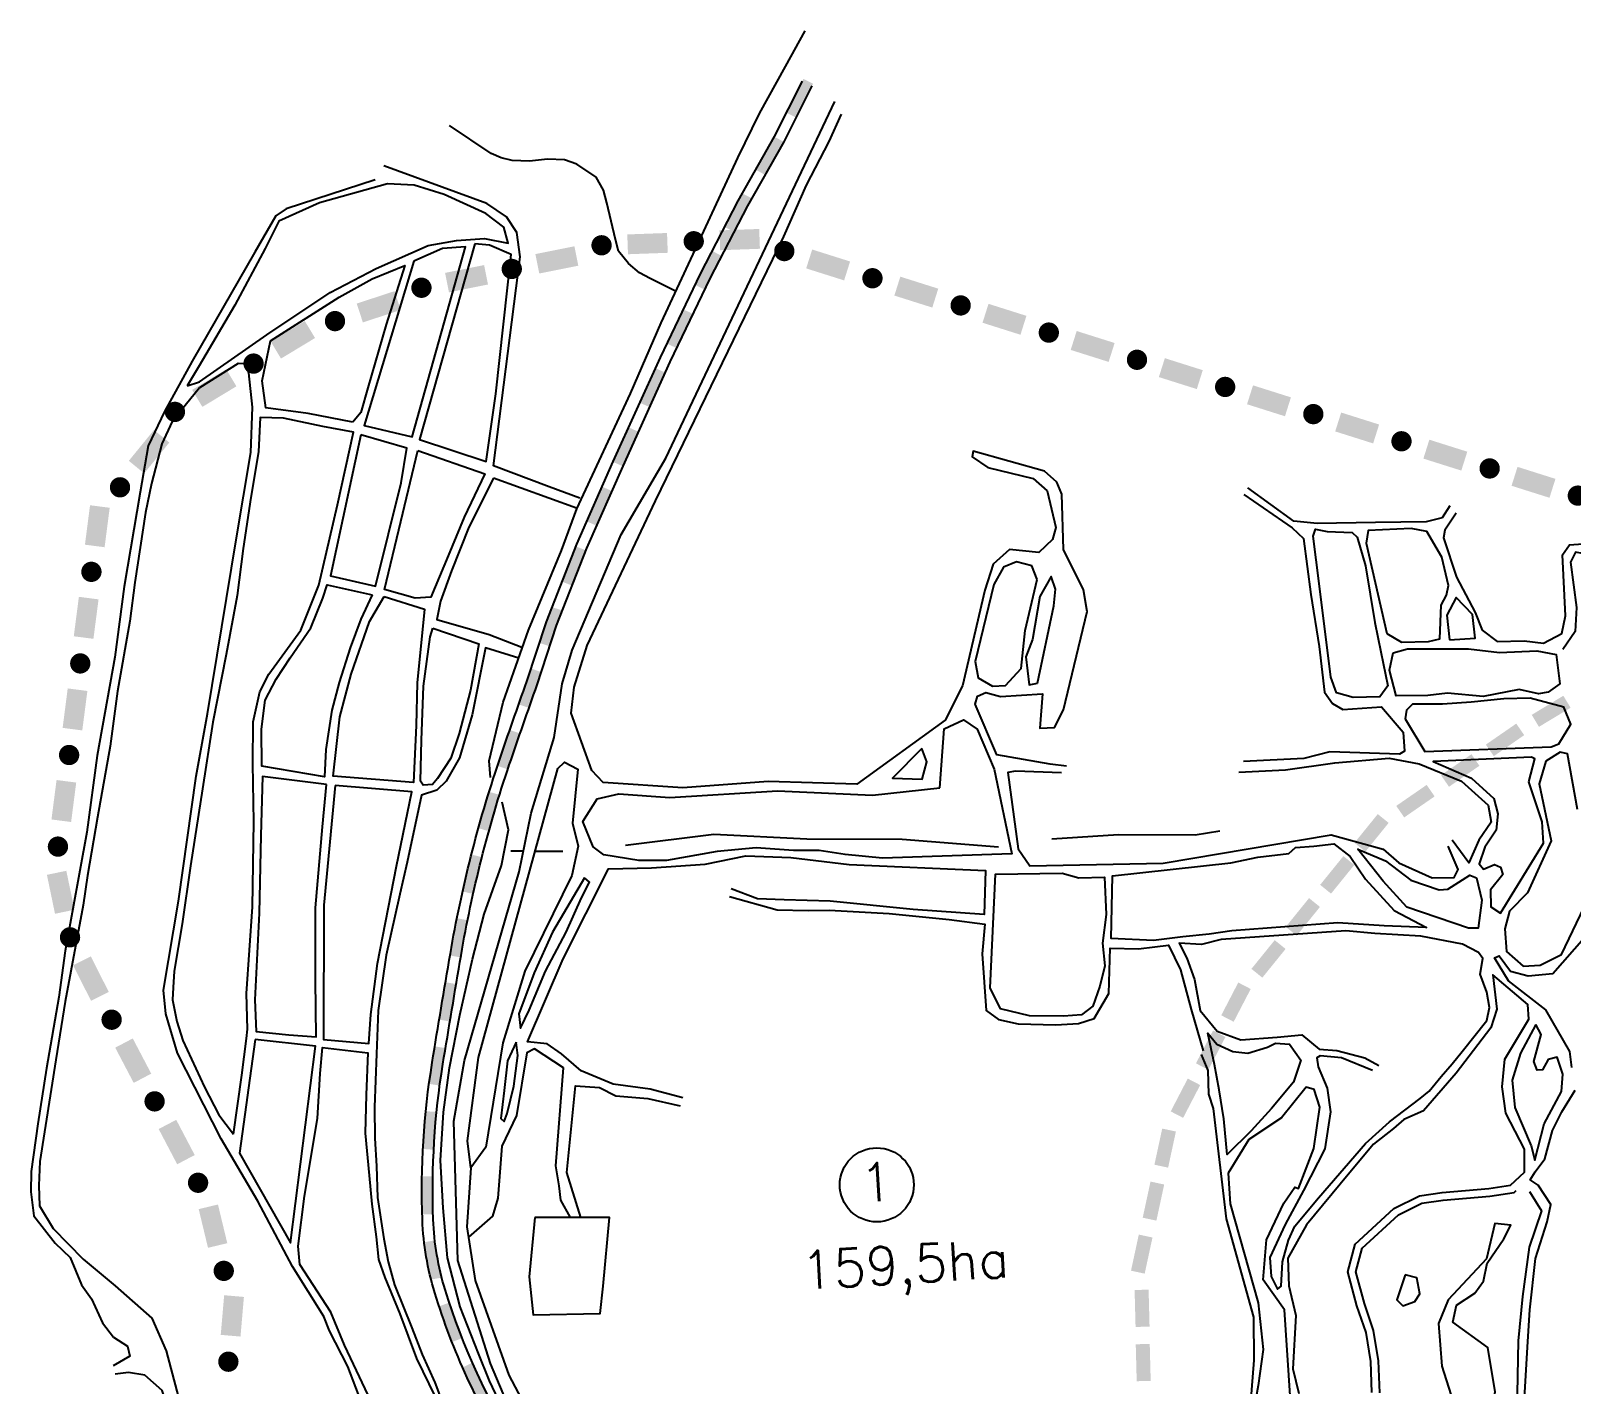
# Model space of a CAD drawing. Extents: x 682046 to 690153, y 7551609 to 7556947.
# Drawn here: x 683217 to 684640, y 7555697 to 7556947 of the extents above; entities that cross this region are included whole.
import ezdxf
from ezdxf.enums import TextEntityAlignment as Align

# ---------------------------------------------------------------- set-up
doc = ezdxf.new("R2010")
doc.units = 0
doc.header["$LTSCALE"] = 80
doc.header["$MEASUREMENT"] = 0
for name, color, linetype in [('L-FERREA', 6, 'CONTINUOUS'), ('LIMITE-BACIA', 3, 'CONTINUOUS'), ('LIMITE-PROJETO', 1, 'CONTINUOUS'), ('RIO', 4, 'CONTINUOUS'), ('RUA', 7, 'CONTINUOUS'), ('TEXTO2', 5, 'CONTINUOUS')]:
    doc.layers.add(name, color=color, linetype=linetype)
doc.styles.get("Standard").update_dxf_attribs({"font": 'ROMANSBR.SHX'})

# ---------------------------------------------------------------- blocks, each defined once
blk = doc.blocks.new('R')
at = {"layer": 'LIMITE-PROJETO', "const_width": 18.7}
blk.add_lwpolyline([(-75.231719, 0.286312, 1), (-93.931208, 0.424584, 1)], format="xyb", close=True, dxfattribs=at)
at = {"layer": 'LIMITE-PROJETO'}
blk.add_solid([(36.916794, 17.721334), (36.646701, -18.805257), (-36.376609, 18.263295), (-36.646701, -18.263295)], dxfattribs=at)
blk = doc.blocks.new('R1')
at = {"layer": 'LIMITE-BACIA', "xscale": 0.5, "yscale": 0.5, "zscale": 0.5}
blk.add_blockref('R', (0, 0.270981), dxfattribs=at)
blk = doc.blocks.new('C')
at = {"layer": 'LIMITE-BACIA'}
blk.add_solid([(-33.924369, -12.897837), (-34.049212, 12.897837), (34.174054, -12.568263), (34.049212, 13.227411)], dxfattribs=at)
blk = doc.blocks.new('G1')
at = {"layer": 'LIMITE-BACIA', "xscale": 0.5, "yscale": 0.5, "zscale": 0.5}
blk.add_blockref('C', (-0.062421, 0), dxfattribs=at)
blk = doc.blocks.new('ER')
at = {"layer": 'L-FERREA'}
blk.add_solid([(-17.530155, 4.894154), (-17.49992, -5.105801), (17.469685, 4.999977), (17.49992, -4.999977)], dxfattribs=at)

msp = doc.modelspace()

# ---------------------------------------------------------------- linework, layer by layer
at = {"layer": 'L-FERREA'}
for points in [[(683660.130259, 7555629.545351, -0.066105), (683590.180299, 7555781.754417, -0.065471), (683578.768668, 7555849.038146, -0.049655), (683587.784922, 7555994.328203, -0.002026), (683604.581978, 7556095.043479, -0.039423), (683649.549696, 7556272.547745, -0.004303), (683675.299439, 7556346.390932), (683693.231315, 7556401.270776), (683721.306283, 7556473.094851), (683754.951568, 7556549.306095), (683798.627598, 7556645.553338), (683835.621711, 7556722.853136), (683870.40103, 7556790.123256), (683903.965481, 7556849.381012), (683929.653209, 7556900.722228)], [(683668.587914, 7555634.8809, -0.066105), (683599.737317, 7555784.697782, -0.065471), (683588.761731, 7555849.410565, -0.049655), (683597.655267, 7555992.723122, -0.002026), (683614.438994, 7556093.358477, -0.039423), (683659.020059, 7556269.33648, -0.00431), (683684.760884, 7556343.150385), (683702.64851, 7556397.894806), (683730.541542, 7556469.253437), (683764.068425, 7556545.197133), (683807.691776, 7556641.328289), (683844.575453, 7556718.397329), (683879.196327, 7556785.360984), (683912.793441, 7556844.676407), (683938.596287, 7556896.247707)]]:
    msp.add_lwpolyline(points, format="xyb", dxfattribs=at)
at = {"layer": 'RIO'}
for points in [[(683641.662067, 7556257.586919), (683640.258422, 7556272.829552), (683653.210454, 7556327.046504), (683676.869288, 7556393.703976), (683707.291396, 7556467.199715), (683721.358445, 7556505.779109), (683770.945324, 7556612.296802), (683799.214484, 7556677.596773), (683828.834216, 7556740.807615), (683870.119063, 7556829.963399), (683890.046497, 7556870.717999), (683913.944324, 7556914.300799), (683932.218501, 7556947.132866)], [(683812.955031, 7556706.521934), (683789.054758, 7556718.464117), (683779.096328, 7556723.771753), (683769.137879, 7556732.396662), (683759.843336, 7556743.675383), (683757.187752, 7556754.290654), (683749.221001, 7556788.126829), (683745.901512, 7556800.069012), (683739.262552, 7556812.011196), (683721.337352, 7556823.953379), (683710.051111, 7556827.934102), (683694.117608, 7556828.597552), (683677.5202, 7556826.60719), (683661.586697, 7556827.270653), (683651.628249, 7556829.924464), (683642.333705, 7556833.905187), (683603.82774, 7556859.779916)], [(683775.689241, 7555321.135125), (683787.177827, 7555334.912269), (683797.517568, 7555342.948937), (683820.532203, 7555354.924893), (683793.653346, 7555428.097911), (683753.798477, 7555513.775189), (683696.321041, 7555606.489131), (683674.078365, 7555637.702828), (683654.624719, 7555671.236136), (683640.721857, 7555700.412732), (683630.613726, 7555725.5858), (683613.743995, 7555768.797086), (683601.793838, 7555813.87723), (683597.880578, 7555860.13517), (683595.386782, 7555903.757259), (683598.0864, 7555948.645263), (683603.647556, 7555989.399863), (683613.379566, 7556038.027497), (683624.965275, 7556089.896993), (683635.876718, 7556131.336011), (683651.700284, 7556176.286852), (683658.395638, 7556209.368498), (683652.307566, 7556234.853666)], [(683766.311036, 7556195.025335), (683847.874494, 7556205.213989), (683933.925151, 7556201.038492), (684021.854576, 7556200.776734), (684110.713175, 7556193.603034)], [(684160.04278, 7556201.063683), (684221.720647, 7556204.93277), (684292.350165, 7556204.510564), (684315.149781, 7556208.28023)], [(683660.329734, 7556189.76596), (683670.876603, 7556189.727507)], [(683682.947966, 7556189.683496), (683708.334568, 7556189.59094)]]:
    msp.add_lwpolyline(points, dxfattribs=at)
at = {"layer": 'RUA', "linetype": 'CONTINUOUS'}
for points in [[(684099.14732, 7555056.264614), (684023.084606, 7555130.399985), (683908.975621, 7555198.870539), (683874.860822, 7555229.969923), (683861.172272, 7555249.657971), (683840.962141, 7555305.172991), (683826.611841, 7555347.069336), (683790.656482, 7555440.678582), (683760.86572, 7555503.794047), (683742.001072, 7555539.20697), (683677.66183, 7555648.144015), (683662.583348, 7555666.883622), (683641.631419, 7555716.590058), (683611.51056, 7555811.600438), (683607.738273, 7555940.276512), (683617.638569, 7555996.162831), (683668.014808, 7556170.485991), (683679.186442, 7556224.66504), (683700.438726, 7556294.51803), (683707.877446, 7556344.10545), (683717.025006, 7556375.079736), (683762.310806, 7556481.873801), (683803.497767, 7556552.47897), (683959.671796, 7556881.733258)], [(684173.717854, 7556267.952876), (684158.409112, 7556269.960577), (684109.380965, 7556278.5957), (684089.313829, 7556325.412997), (684091.458434, 7556332.817023), (684099.167709, 7556335.973199), (684112.61758, 7556332.253125), (684151.480355, 7556334.854307), (684149.08563, 7556303.011918), (684162.565568, 7556303.914164), (684170.8475, 7556320.074462), (684192.795403, 7556410.874337), (684189.230651, 7556430.747229), (684170.691431, 7556468.01402), (684169.317535, 7556519.163213), (684164.695991, 7556530.451794), (684153.220396, 7556540.48758), (684087.543537, 7556558.950025), (684086.581187, 7556553.605262), (684101.08399, 7556544.015269), (684142.70382, 7556533.600111), (684155.603718, 7556522.318726), (684163.626547, 7556488.357423), (684160.78083, 7556477.437008), (684148.149126, 7556465.393358), (684121.098412, 7556468.061474), (684105.751251, 7556454.561698), (684098.275956, 7556430.547487), (684077.401028, 7556342.32682), (684061.50469, 7556310.632746), (683979.871361, 7556251.398248), (683898.069451, 7556253.868635), (683819.261425, 7556247.933774), (683745.663599, 7556252.908347), (683735.344323, 7556264.174184), (683716.054906, 7556316.915106), (683718.779932, 7556340.923214), (683730.859501, 7556379.419082), (683794.056768, 7556512.949079), (683912.432825, 7556757.089169), (683933.522141, 7556804.744106), (683954.361253, 7556844.801439), (683965.720261, 7556870.257308)], [(683724.139033, 7556515.504642), (683695.869873, 7556526.156403), (683644.255011, 7556545.377186), (683669.166757, 7556738.476834), (683665.873449, 7556760.858119), (683656.290507, 7556775.284536), (683638.2243, 7556787.708105), (683543.195749, 7556822.414741)], [(683548.261448, 7555612.654086), (683509.763931, 7555713.599903), (683492.837293, 7555746.548926), (683487.639417, 7555759.833805), (683458.699375, 7555805.970286), (683426.658407, 7555866.249521), (683392.997485, 7555923.909033), (683352.516508, 7556002.996256), (683341.832804, 7556039.233189), (683339.635755, 7556061.329115), (683353.53566, 7556143.33869), (683369.859272, 7556258.874934), (683380.380392, 7556316.262843), (683406.608086, 7556476.947925), (683420.222265, 7556557.862095), (683421.738678, 7556599.57947), (683418.538739, 7556631.294719), (683415.820274, 7556639.722933), (683408.623373, 7556639.958748), (683372.786831, 7556617.4697), (683347.580542, 7556586.364448), (683338.195625, 7556565.645874), (683328.432697, 7556529.116677), (683323.052636, 7556502.208499), (683313.009624, 7556437.677464), (683308.584641, 7556401.864284), (683297.111806, 7556337.237547), (683290.449832, 7556286.565572), (683278.69127, 7556220.84343), (683269.360919, 7556167.122799), (683265.458466, 7556139.596026), (683248.795675, 7556050.585132), (683240.180234, 7555996.912377), (683225.281941, 7555902.996993), (683224.619344, 7555880.709664), (683225.147515, 7555862.089638), (683237.686837, 7555841.044706), (683265.431607, 7555812.766105), (683295.082056, 7555788.202632), (683328.865787, 7555758.335135), (683342.24486, 7555728.018406), (683362.941189, 7555648.957494)], [(684337.471847, 7556518.862889), (684381.964397, 7556488.266776), (684392.354383, 7556478.359836), (684399.349184, 7556426.699781), (684406.988802, 7556378.617), (684411.996558, 7556336.450251), (684419.300581, 7556325.938396), (684428.910474, 7556320.421201), (684464.393877, 7556322.796193), (684484.441979, 7556299.386419), (684485.607484, 7556281.973267), (684481.007232, 7556279.274932), (684416.835537, 7556281.177601), (684392.739167, 7556275.10977), (684337.032766, 7556272.480968)], [(683667.709642, 7556367.897174), (683636.975765, 7556377.205847), (683624.596802, 7556315.388491), (683612.88041, 7556275.858462), (683600.683658, 7556254.234164), (683591.915777, 7556245.75466), (683577.856652, 7556241.226072), (683564.762752, 7556179.360863), (683558.023077, 7556149.702158), (683545.328354, 7556093.557898), (683538.026199, 7556042.506958), (683536.214633, 7556002.533756), (683534.537423, 7555953.104706), (683534.708866, 7555924.472577), (683536.434937, 7555898.684328), (683537.367473, 7555869.854088), (683543.166198, 7555831.635607), (683547.075217, 7555810.476821), (683553.002799, 7555788.954984), (683568.861089, 7555749.41723), (683578.495388, 7555724.656457), (683590.181469, 7555699.036722), (683599.848961, 7555673.780037)], [(684645.584942, 7556227.942631), (684636.261942, 7556279.516111), (684629.558998, 7556281.047598), (684616.412246, 7556272.653308), (684610.08909, 7556251.612905), (684621.202876, 7556199.143589), (684599.224414, 7556151.031586), (684582.691604, 7556134.229525), (684578.435076, 7556117.895138), (684579.842479, 7556096.867937), (684595.266269, 7556083.379325), (684611.036671, 7556084.434877), (684630.714702, 7556094.030168), (684651.657436, 7556137.841337), (684680.618534, 7556178.147309), (684745.012281, 7556202.969474), (684760.122962, 7556213.881527), (684781.581839, 7556239.470754)], [(684168.951383, 7556261.986285), (684126.40167, 7556263.55597), (684119.417963, 7556262.205004), (684128.799787, 7556191.786839), (684139.732557, 7556176.05254), (684262.830163, 7556178.616354), (684417.883131, 7556204.674142), (684466.187709, 7556191.313673), (684480.640772, 7556178.673994), (684511.17058, 7556164.892012), (684531.476831, 7556165.367631), (684535.407446, 7556172.698945), (684526.01273, 7556194.158372)], [(683819.202913, 7555961.793865), (683789.038973, 7555969.921881), (683754.887848, 7555974.400713), (683725.284692, 7555986.794186), (683707.307607, 7556002.50255), (683693.993839, 7556011.75839), (683675.682689, 7556013.492299), (683708.637288, 7556090.10914), (683750.465082, 7556173.238952), (683790.175692, 7556174.205712), (683839.883726, 7556177.532794), (683877.458592, 7556185.121255), (683919.023249, 7556183.675383), (683972.77747, 7556177.126323), (684098.839658, 7556171.650141), (684097.4659, 7556131.019746), (684031.923248, 7556135.68508), (683955.252244, 7556143.237016), (683912.845054, 7556144.626495), (683888.243259, 7556145.516564), (683863.920524, 7556154.881157)], [(683862.29317, 7556147.584791), (683906.275345, 7556135.308182), (683935.089679, 7556134.700043), (683954.523741, 7556135.155254), (684009.7376, 7556132.086204), (684065.120468, 7556126.491712), (684098.304361, 7556122.06121), (684095.726929, 7556094.826898), (684099.286445, 7556042.505325), (684110.858853, 7556033.978516), (684128.889601, 7556030.111851), (684163.657854, 7556029.056664), (684184.720588, 7556030.466445), (684199.172119, 7556035.086314), (684212.82147, 7556057.96993), (684213.913406, 7556100.06685), (684240.200217, 7556099.289563), (684255.309055, 7556101.14642), (684267.890347, 7556102.834076), (684278.735595, 7556079.883736), (684288.797315, 7556043.351625), (684299.814256, 7556005.192306)], [(684456.286848, 7555987.003031), (684427.582521, 7555998.611055), (684407.979423, 7556000.681309), (684404.722083, 7555998.772118), (684406.128033, 7555990.410428), (684414.220384, 7555970.658116), (684417.370352, 7555948.883856), (684412.041537, 7555914.703956), (684392.61545, 7555876.198153), (684375.515737, 7555844.875114), (684361.480126, 7555814.340344), (684362.663359, 7555796.662342), (684368.507224, 7555785.215354), (684371.708221, 7555787.966332), (684373.163883, 7555810.471652), (684378.608046, 7555830.284411), (684384.502938, 7555843.362688), (684406.459208, 7555869.354099), (684449.641926, 7555919.596956), (684471.992605, 7555939.695726), (684500.184516, 7555961.031048), (684508.608274, 7555967.936704), (684519.558236, 7555981.353329), (684529.778379, 7555993.029937), (684539.156016, 7556004.650153), (684561.785757, 7556033.223421), (684564.36699, 7556045.234322), (684561.724122, 7556059.432289), (684555.542164, 7556075.930129), (684557.954338, 7556090.466468), (684554.189898, 7556096.133571), (684539.303805, 7556103.593002), (684500.714766, 7556111.157105), (684458.25123, 7556113.388423), (684431.702537, 7556115.994492), (684316.427972, 7556108.123738), (684298.118138, 7556103.515877), (684277.728878, 7556104.687927), (684284.58431, 7556090.771892), (684291.834126, 7556070.963213), (684297.119891, 7556042.567256), (684312.794807, 7556023.322464), (684334.477329, 7556015.47235), (684368.177698, 7556017.728), (684390.869103, 7556020.092376), (684406.992116, 7556006.796643), (684423.168812, 7556005.342662), (684449.007528, 7555998.616291), (684461.902678, 7555991.606809)], [(684640.248087, 7555989.740941), (684638.366909, 7556004.63504), (684616.350578, 7556042.920267), (684581.835927, 7556069.766582), (684568.919947, 7556090.990322), (684573.2038, 7556093.044108), (684583.702356, 7556078.64506), (684599.824609, 7556074.443812), (684622.779129, 7556076.640259), (684651.780731, 7556109.576625)], [(684455.604384, 7555689.579403), (684454.531182, 7555718.257318), (684450.20064, 7555745.026041), (684441.770223, 7555769.829207), (684433.338491, 7555800.974117), (684440.073232, 7555826.792324), (684475.957765, 7555859.635081), (684499.714396, 7555871.372134), (684520.66444, 7555874.465542), (684563.576046, 7555878.183307), (684583.683585, 7555881.220298), (684596.431251, 7555893.066078), (684596.707654, 7555914.224116), (684579.232376, 7555947.723265), (684575.913375, 7555972.02294), (684578.435579, 7555997.559192), (684600.501878, 7556034.550541), (684599.600367, 7556048.019503), (684567.298, 7556075.45273), (684571.124101, 7556043.576762), (684565.510904, 7556026.289442), (684533.616214, 7555984.412357), (684503.348879, 7555949.831612), (684485.264448, 7555941.856525), (684475.661433, 7555933.603562), (684457.185224, 7555918.837602), (684433.656629, 7555891.049781), (684395.303578, 7555844.512499), (684377.897913, 7555813.752163), (684378.86989, 7555788.188164), (684385.382592, 7555760.619358), (684382.548134, 7555711.397813), (684388.030081, 7555688.663199)], [(683536.946349, 7555669.507455), (683506.755123, 7555733.242411), (683494.240783, 7555763.788196), (683465.608855, 7555807.950624), (683463.983948, 7555824.778937), (683469.864249, 7555871.002276), (683481.761544, 7555942.784887), (683484.466199, 7555984.312343), (683486.612035, 7556008.118086), (683528.306151, 7556003.43652), (683526.924546, 7555964.488388), (683525.806933, 7555929.044988), (683529.421905, 7555889.933131), (683531.942263, 7555863.450831), (683535.952445, 7555833.332135), (683538.33925, 7555812.569622), (683543.934896, 7555796.007055), (683557.905841, 7555762.320782), (683573.13581, 7555720.997468), (683590.449148, 7555685.791379)], [(683715.523564, 7555851.304138), (683706.496972, 7555867.382079), (683704.917439, 7555880.541244), (683702.037464, 7555898.84502), (683709.098743, 7555989.53522), (683682.251661, 7556007.087984), (683675.243467, 7556003.318689), (683665.69443, 7555945.53861), (683651.960676, 7555917.274703), (683648.345111, 7555869.198939), (683643.479199, 7555852.399889), (683621.295695, 7555833.175981)], [(684297.941338, 7556001.862582), (684304.010581, 7555987.048366), (684304.633029, 7555965.104906), (684308.904593, 7555951.861537), (684320.9446, 7555850.130438), (684346.350549, 7555759.13835), (684346.701209, 7555719.507455), (684343.395474, 7555680.389483)], [(684641.582484, 7555422.675593), (684624.492064, 7555479.844622), (684605.755984, 7555548.3894), (684596.707566, 7555597.70318), (684597.049684, 7555645.43667), (684596.747013, 7555689.592863), (684599.788958, 7555736.623531), (684601.367435, 7555765.885675), (684606.727617, 7555813.528488), (684617.506656, 7555847.295848), (684620.84854, 7555863.423067), (684609.048387, 7555881.187378), (684601.65257, 7555885.993529), (684606.46352, 7555893.383766), (684615.381678, 7555905.466577), (684622.477557, 7555931.563874), (684631.042503, 7555948.924215), (684643.421686, 7555968.748648)], [(684462.824863, 7555689.374805), (684461.717321, 7555718.970323), (684457.219422, 7555746.773548), (684448.667957, 7555771.932847), (684440.796426, 7555801.008505), (684446.510213, 7555822.912802), (684480.068603, 7555853.626592), (684501.88975, 7555864.407413), (684521.502696, 7555867.303389), (684564.426187, 7555871.022184), (684586.960108, 7555874.425649), (684588.957613, 7555876.281832)], [(684601.279171, 7555875.207931), (684612.388437, 7555857.432557), (684600.84205, 7555823.90781), (684594.697289, 7555778.342852), (684590.661757, 7555737.48487), (684589.717184, 7555688.377946)], [(683314.109041, 7555449.329958), (683318.305605, 7555489.669738), (683339.060903, 7555534.896114), (683360.778147, 7555604.243711), (683361.023924, 7555623.429862), (683357.922998, 7555637.572616), (683349.24396, 7555659.952181), (683338.513558, 7555691.522157), (683322.496437, 7555705.517919), (683307.244318, 7555708.084633), (683295.138684, 7555706.556852)]]:
    msp.add_lwpolyline(points, dxfattribs=at)
at = {"layer": 'RUA'}
for points in [[(683535.120293, 7556809.65483), (683452.910303, 7556782.626852), (683443.284053, 7556776.242431), (683423.9883, 7556742.662729), (683366.100986, 7556641.923646), (683340.468901, 7556595.722093), (683325.366968, 7556563.858136), (683318.179074, 7556521.043634), (683303.184022, 7556433.938166), (683294.618643, 7556368.788512), (683278.432848, 7556278.015768), (683268.82016, 7556207.055877), (683248.873067, 7556097.375977), (683243.114996, 7556054.657177), (683231.689997, 7555989.316122), (683223.64601, 7555937.834151), (683217.268676, 7555893.638861), (683217.081935, 7555874.970985), (683219.993896, 7555852.92291), (683239.635609, 7555827.689527), (683253.460183, 7555814.264534), (683263.760289, 7555789.123389), (683273.247582, 7555776.125612), (683283.356443, 7555753.841748), (683293.558648, 7555740.891821), (683306.333659, 7555732.419196), (683308.384999, 7555723.228782), (683293.182941, 7555714.318623)], [(683404.19696, 7555928.24627), (683412.049679, 7555982.585494), (683416.236745, 7556016.588975), (683417.092838, 7556025.256444), (683416.32336, 7556058.21065), (683421.739974, 7556138.217377), (683422.962768, 7556216.508359), (683422.236573, 7556270.273376), (683422.514432, 7556309.037795), (683428.56162, 7556336.70812), (683436.803579, 7556353.045122), (683466.392682, 7556393.771416), (683483.017808, 7556435.065013), (683500.30328, 7556509.408519), (683515.207214, 7556576.41747), (683486.847683, 7556581.694449), (683450.432882, 7556589.302325), (683428.842181, 7556590.009742), (683427.371327, 7556558.340625), (683420.135648, 7556516.240445), (683413.234618, 7556469.140073), (683407.524384, 7556425.706954), (683397.526933, 7556371.224152), (683385.195779, 7556308.692501), (683375.676435, 7556247.066572), (683364.633899, 7556176.010977), (683356.733371, 7556122.386047), (683349.593287, 7556078.857251), (683348.452581, 7556063.713074), (683347.787758, 7556052.188326), (683351.986083, 7556032.378912), (683357.470824, 7556014.808136), (683377.592898, 7555971.669023), (683390.800435, 7555946.004959), (683404.19696, 7555928.24627)], [(683644.425731, 7556534.122793), (683621.605481, 7556488.826964), (683605.647457, 7556448.295512), (683595.310825, 7556420.338084), (683592.121005, 7556403.621739), (683640.452449, 7556389.63632), (683670.672126, 7556378.026213)], [(683720.975549, 7556506.240779), (683644.425731, 7556534.122793)], [(684527.722019, 7556508.335481), (684520.505634, 7556497.250102), (684505.71681, 7556493.609664), (684458.883217, 7556493.125561), (684405.007096, 7556492.170084), (684383.643917, 7556494.274308), (684340.91201, 7556524.98829)], [(684533.47494, 7556501.652284), (684523.031628, 7556485.933303), (684521.741968, 7556478.778729), (684533.898145, 7556442.484148), (684551.100765, 7556410.061427), (684557.501287, 7556393.702788), (684571.471436, 7556383.151948), (684596.17926, 7556383.922176), (684614.02115, 7556381.582264), (684631.09769, 7556390.676996), (684634.439573, 7556406.804215), (684631.552033, 7556463.156821), (684638.005855, 7556472.424103), (684650.330343, 7556473.249011), (684659.254049, 7556458.826287), (684677.807989, 7556419.425784)], [(684672.116729, 7556411.976626), (684657.613936, 7556443.696525), (684650.03874, 7556464.394183), (684643.758749, 7556465.740904), (684639.065571, 7556456.591493), (684644.532433, 7556414.547983), (684643.363305, 7556392.381492), (684632.098531, 7556375.724)], [(684332.735201, 7556262.552993), (684375.929757, 7556264.560583), (684421.470902, 7556271.142905), (684471.590267, 7556275.381047), (684499.351184, 7556270.1709), (684538.441266, 7556254.233198), (684562.919173, 7556232.016243), (684565.739532, 7556216.301503), (684554.474759, 7556199.643985), (684545.264996, 7556178.706371), (684529.708036, 7556199.753344)], [(683725.190269, 7555851.334514), (683712.096679, 7555892.87348), (683719.98985, 7555972.788116), (683742.157403, 7555971.331625), (683757.392936, 7555963.530665), (683786.982362, 7555961.100816), (683816.865669, 7555954.280269)], [(683623.524319, 7555897.235921), (683619.824942, 7555842.593972), (683627.549906, 7555793.127026), (683658.426666, 7555705.516524), (683687.050352, 7555651.567915), (683732.962108, 7555581.135017), (683768.071247, 7555515.45218)]]:
    msp.add_lwpolyline(points, dxfattribs=at)
for points in [[(683361.538374, 7556619.228161), (683372.785664, 7556622.851026), (683435.212759, 7556666.492768), (683493.637276, 7556705.561511), (683535.955808, 7556727.766894), (683584.089227, 7556748.926465), (683610.349608, 7556753.554194), (683636.086321, 7556755.276816), (683657.916077, 7556750.997824), (683654.052429, 7556765.807021), (683637.41602, 7556778.32629), (683598.902068, 7556795.8389), (683571.01837, 7556804.735279), (683546.520235, 7556805.96564), (683483.801747, 7556788.134925), (683446.152894, 7556771.264713), (683433.48031, 7556746.02099), (683405.371067, 7556693.913497), (683372.496547, 7556637.899501)], [(683570.69948, 7556734.397471), (683524.833436, 7556582.801914), (683569.351292, 7556572.148819), (683618.643907, 7556747.651719), (683597.196663, 7556746.216202)], [(683627.079388, 7556750.368863), (683575.976714, 7556569.722219), (683637.654597, 7556549.454957), (683646.411218, 7556611.747356), (683660.777975, 7556740.426648), (683640.806088, 7556749.135089)], [(683514.585673, 7556585.703557), (683473.118731, 7556593.690801), (683433.987743, 7556598.964315), (683430.884539, 7556623.869646), (683438.454894, 7556660.969634), (683501.835955, 7556701.087652), (683532.287907, 7556718.193677), (683562.359623, 7556730.251661), (683545.165269, 7556676.004698), (683528.257808, 7556617.471815), (683521.875943, 7556594.801707)], [(683521.832637, 7556573.990844), (683493.930449, 7556443.688071), (683535.493037, 7556434.272214), (683559.255969, 7556529.857211), (683564.30138, 7556561.765581)], [(683574.501333, 7556559.578233), (683636.274864, 7556537.882332), (683617.409408, 7556497.873799), (683602.546504, 7556462.438263), (683586.445046, 7556424.049772), (683572.146867, 7556423.09276), (683543.596093, 7556431.226995), (683558.786893, 7556493.950049)], [(683532.444401, 7556426.175461), (683521.725281, 7556403.932571), (683512.007915, 7556377.451607), (683501.958148, 7556345.208282), (683495.052642, 7556319.633044), (683489.579184, 7556283.390952), (683488.392919, 7556258.198516), (683430.29182, 7556267.942451), (683430.141632, 7556302.373124), (683433.376986, 7556329.137725), (683443.572435, 7556348.475535), (683456.627532, 7556368.004748), (683475.590887, 7556395.822064), (683486.690242, 7556423.113022), (683490.881811, 7556435.591345)], [(683543.311455, 7556424.750285), (683580.728033, 7556412.904363), (683573.783696, 7556344.993153), (683572.838763, 7556305.466564), (683570.60969, 7556252.938759), (683496.25692, 7556258.724873), (683502.63203, 7556313.682718), (683512.918599, 7556353.117046), (683529.780528, 7556401.601646)], [(684527.161052, 7556384.603787), (684550.929693, 7556386.194681), (684548.577557, 7556408.125486), (684533.373835, 7556423.89493), (684524.750042, 7556407.414179)], [(683588.357484, 7556395.477138), (683630.969635, 7556381.108913), (683623.066855, 7556338.246562), (683612.828096, 7556298.09794), (683605.016409, 7556275.332105), (683592.628413, 7556256.565063), (683587.958733, 7556251.229918), (683579.37982, 7556250.65571), (683576.996057, 7556254.083735), (683578.036613, 7556292.181683), (683579.742017, 7556341.804381), (683586.023756, 7556387.428288)], [(684040.124755, 7556284.287123), (684012.781498, 7556256.834618), (684040.248048, 7556256.022437), (684044.470241, 7556272.208578)], [(683490.300849, 7556251.151092), (683430.913359, 7556258.65639), (683429.54263, 7556204.0335), (683427.889539, 7556132.17135), (683423.902747, 7556052.260325), (683425.148083, 7556022.925545), (683455.508916, 7556019.935054), (683480.76977, 7556018.038275), (683480.139224, 7556070.374652), (683479.982255, 7556137.093059), (683486.448457, 7556212.147446)], [(683498.260471, 7556250.248834), (683487.702823, 7556139.762378), (683487.395193, 7556015.611649), (683529.290206, 7556011.958153), (683531.095735, 7556038.627079), (683537.281853, 7556085.6796), (683554.945283, 7556175.833725), (683569.038683, 7556244.223465)], [(683728.509174, 7556164.871915), (683699.025133, 7556114.72598), (683681.966971, 7556077.28033), (683667.737788, 7556039.32587), (683669.317295, 7556026.166703), (683677.29031, 7556042.757864), (683692.354695, 7556078.673768), (683711.592742, 7556114.869026), (683725.545022, 7556146.521577), (683732.961986, 7556160.981036)], [(684607.057414, 7556029.377903), (684592.74008, 7556003.052177), (684585.106465, 7555978.01939), (684587.639301, 7555952.821514), (684602.699757, 7555917.469574), (684606.128809, 7555904.169781), (684614.88399, 7555937.733439), (684630.660956, 7555967.539182), (684632.117953, 7555983.702726), (684626.834859, 7555999.415164), (684618.522449, 7555997.167634), (684613.244679, 7555987.512998), (684608.189625, 7555987.17465), (684605.098667, 7555995.423567), (684611.889752, 7556020.399962)], [(683424.196368, 7556015.686692), (683409.681702, 7555910.675495), (683456.883698, 7555827.733004), (683479.913706, 7556009.370756)], [(683665.285339, 7556013.330083), (683657.358818, 7555996.043899), (683654.303821, 7555968.611485), (683651.155783, 7555942.569141), (683654.124323, 7555939.975239), (683657.13719, 7555947.158409), (683663.114234, 7555972.691944), (683666.818324, 7556000.865964)], [(683682.516491, 7555851.200416), (683677.352337, 7555796.460426), (683681.168149, 7555761.433008), (683742.884719, 7555762.623605), (683745.613734, 7555787.798277), (683751.654881, 7555851.417677)]]:
    msp.add_lwpolyline(points, close=True, dxfattribs=at)
at = {"layer": 'RUA', "linetype": 'CONTINUOUS'}
for points in [[(684406.955454, 7556436.638145), (684401.370846, 7556480.44083), (684403.59969, 7556486.774712), (684414.340152, 7556484.843012), (684437.405077, 7556483.736219), (684442.101042, 7556479.632889), (684449.618761, 7556453.188398), (684458.43308, 7556400.766599), (684463.779409, 7556373.735033), (684470.30044, 7556342.364423), (684463.02518, 7556332.158658), (684438.31733, 7556331.388429), (684422.998649, 7556335.664283), (684417.596207, 7556350.322695)], [(684469.292655, 7556390.449351), (684483.086185, 7556382.537275), (684507.794035, 7556383.307505), (684518.240107, 7556385.773743), (684519.700838, 7556416.795063), (684524.394017, 7556425.944474), (684526.446265, 7556434.917147), (684520.278474, 7556461.010203), (684506.30554, 7556484.813784), (684491.984914, 7556487.389383), (684452.311647, 7556485.617482), (684450.436044, 7556474.006046)], [(684146.611548, 7556440.505064), (684141.498542, 7556452.99409), (684127.391572, 7556456.670183), (684115.552328, 7556451.823198), (684106.347619, 7556435.790365), (684089.28692, 7556364.610513), (684091.986133, 7556349.570733), (684105.187213, 7556341.998494), (684117.21466, 7556342.461477), (684131.74183, 7556358.274157), (684135.493924, 7556393.376825)], [(684146.922077, 7556344.7816), (684161.791162, 7556416.069783), (684163.307837, 7556431.446598), (684159.398078, 7556443.188936), (684148.997081, 7556424.784079), (684142.292941, 7556384.991665), (684136.18538, 7556369.099277), (684138.995435, 7556343.304342)], [(684544.945488, 7556376.517068), (684573.468967, 7556373.125044), (684607.8603, 7556374.543413), (684625.761088, 7556371.323915), (684629.346772, 7556344.174504), (684618.373603, 7556336.371814), (684609.629277, 7556334.903006), (684591.669642, 7556339.002094), (684558.511831, 7556332.365117), (684525.586753, 7556335.462531), (684507.158919, 7556333.345582), (684477.990597, 7556333.160331), (684471.999424, 7556356.614623), (684475.341308, 7556372.741842), (684488.369513, 7556376.264438)], [(684520.992445, 7556325.264388), (684493.262298, 7556325.388472), (684487.700248, 7556319.73584), (684486.256724, 7556311.718695), (684504.476656, 7556281.556116), (684621.321947, 7556285.776622), (684628.36085, 7556288.658348), (684639.29441, 7556306.738295), (684632.859883, 7556322.45527), (684601.941882, 7556330.85433), (684577.415087, 7556330.360983), (684547.362045, 7556327.201166)], [(684056.596761, 7556248.049307), (684060.688419, 7556302.455629), (684078.400839, 7556310.953651), (684091.073503, 7556302.135889), (684106.870628, 7556265.134562), (684123.051369, 7556187.249927), (684003.738968, 7556183.121752), (683969.18072, 7556186.609781), (683945.252398, 7556190.081681), (683921.549454, 7556190.186327), (683887.11795, 7556192.532431), (683850.946377, 7556189.265793), (683804.103931, 7556181.05703), (683778.715971, 7556181.04892), (683746.163113, 7556186.277353), (683736.435937, 7556193.546815), (683726.877231, 7556216.894906), (683740.030036, 7556237.782713), (683760.131894, 7556242.531464), (683807.3043, 7556239.212928), (683906.57039, 7556245.19701), (683994.325857, 7556241.267828)], [(683630.648626, 7555999.013758), (683703.867843, 7556265.951905), (683710.086993, 7556271.648519), (683722.398589, 7556265.212082), (683722.398589, 7556265.212082), (683717.483438, 7556215.379811), (683722.5004, 7556194.142597), (683716.688265, 7556167.068666), (683673.31421, 7556078.735785), (683653.123603, 7556012.45961), (683637.442691, 7555916.070022), (683623.524319, 7555897.235921), (683620.394225, 7555922.018428)], [(684600.454611, 7556253.599339), (684606.017239, 7556274.945875), (684602.95163, 7556276.230499), (684512.129866, 7556272.288626), (684547.639811, 7556256.994824), (684568.360934, 7556238.060559), (684571.943859, 7556224.163891), (684570.303747, 7556209.034103), (684559.860435, 7556193.315122), (684554.699033, 7556177.949646), (684558.573561, 7556172.907806), (684568.901887, 7556177.133221), (684574.360441, 7556174.84799), (684576.59207, 7556167.92913), (684565.150678, 7556153.910376), (684565.330084, 7556138.018845), (684574.545394, 7556132.450949), (684614.073445, 7556196.845588), (684612.739344, 7556216.777623)], [(684325.231529, 7556178.896192), (684350.281423, 7556183.955156), (684378.814034, 7556187.556084), (684385.216052, 7556193.058068), (684402.066249, 7556194.185894), (684420.545091, 7556196.268313), (684435.712908, 7556184.599816), (684449.815497, 7556163.558641), (684476.276685, 7556134.888838), (684506.105217, 7556119.128137), (684467.068083, 7556120.743182), (684424.275211, 7556123.417888), (684326.246198, 7556116.041382), (684305.296153, 7556112.947974), (684280.919735, 7556110.470816), (684254.072137, 7556106.982696), (684214.980871, 7556108.921047), (684215.926319, 7556166.888865)], [(684517.745146, 7556153.892632), (684525.668009, 7556154.422929), (684546.030346, 7556167.271727), (684552.369209, 7556165.045418), (684557.303427, 7556144.170967), (684553.728837, 7556118.309358), (684544.866765, 7556118.599726), (684487.875893, 7556137.756953), (684465.921222, 7556161.909825), (684442.732978, 7556191.281302), (684468.206177, 7556180.616887), (684491.509382, 7556162.738975)], [(684185.029435, 7556164.934472), (684208.676035, 7556165.671613), (684210.143648, 7556131.101031), (684206.835282, 7556104.666575), (684209.086399, 7556083.677736), (684204.428399, 7556064.763182), (684198.02904, 7556046.577658), (684187.583518, 7556038.268304), (684170.733346, 7556037.14048), (684139.391466, 7556037.579418), (684112.781522, 7556043.824942), (684103.125128, 7556063.446656), (684108.099258, 7556168.259831), (684169.458497, 7556169.374559)], [(684383.382943, 7555976.204325), (684362.999001, 7555952.009297), (684344.074696, 7555931.294278), (684321.836704, 7555909.511908), (684318.796766, 7555942.286081), (684314.466224, 7555969.054805), (684310.361058, 7555992.456301), (684304.176468, 7556021.637682), (684312.49151, 7556011.201681), (684327.32126, 7556004.584037), (684340.970461, 7556002.960884), (684359.223926, 7556008.410531), (684366.581141, 7556012.28528), (684379.635887, 7556011.30282), (684389.861519, 7555996.586224)], [(684372.00142, 7555943.423352), (684341.884825, 7555923.433538), (684322.922155, 7555892.219172), (684324.822149, 7555863.83245), (684350.736519, 7555772.500782), (684355.255931, 7555729.509434), (684350.713303, 7555696.227741), (684345.776241, 7555668.838688), (684343.648446, 7555637.409795), (684343.149298, 7555606.93547), (684361.893742, 7555625.529752), (684378.002268, 7555652.928867), (684380.232843, 7555686.821223), (684374.933092, 7555766.001779), (684355.26537, 7555793.639404), (684358.318535, 7555830.763636), (684374.271782, 7555864.63407), (684384.518875, 7555879.180854), (684387.892338, 7555878.08656), (684402.083408, 7555914.983407), (684407.626449, 7555953.14031), (684402.236997, 7555969.47269), (684394.832971, 7555971.617295)], [(684564.797856, 7555670.792732), (684569.50579, 7555690.226357), (684562.591453, 7555731.369085), (684530.480685, 7555754.678665), (684533.712028, 7555770.358831), (684550.794009, 7555781.402828), (684558.554711, 7555792.556311), (684562.132776, 7555809.223557), (684577.510873, 7555831.463259), (684584.057238, 7555844.225497), (684569.157838, 7555845.693047), (684561.469522, 7555813.135864), (684526.132077, 7555775.131837), (684517.025878, 7555753.400934), (684520.321859, 7555714.018911), (684530.828219, 7555681.094632), (684557.701699, 7555668.337637)], [(684486.305001, 7555798.207821), (684478.600966, 7555775.250681), (684484.253598, 7555769.688631), (684495.204393, 7555773.721814), (684500.02138, 7555780.644665), (684497.038509, 7555795.626023)]]:
    msp.add_lwpolyline(points, close=True, dxfattribs=at)
at = {"layer": 'TEXTO2'}
msp.add_circle((683998.401141, 7555881.420063), 34.177994, dxfattribs=at)

# ---------------------------------------------------------------- block references
at = {"layer": 'L-FERREA'}
for p, rotation in [((683927.318696, 7556884.881936), 63.419667), ((683899.669307, 7556831.651005), 60.472156), ((683870.418818, 7556779.2706), 62.66058799999999), ((683842.863176, 7556725.972508), 62.66058799999999), ((683816.795835, 7556671.933766), 64.42517), ((683791.418862, 7556617.567995), 65.591931), ((683766.624902, 7556562.930467), 65.591931), ((683742.231585, 7556508.113604), 66.179968), ((683718.780677, 7556452.899634), 68.650207), ((683697.084331, 7556396.964316), 71.905304), ((683678.315264, 7556339.977419), 70.346237), ((683658.509173, 7556283.341155), 71.103595), ((683640.127172, 7556226.232244), 73.589523), ((683624.674492, 7556168.263206), 76.55821800000001), ((683612.244785, 7556109.571665), 79.52691300000001), ((683602.108222, 7556050.434679), 80.501267), ((683592.351079, 7555991.233412), 80.94591), ((683585.354313, 7555931.659782), 85.65698600000002), ((683583.274037, 7555871.712766), 90.36806300000002), ((683587.890024, 7555811.980085), 100.505275), ((683604.593565, 7555754.424377), 109.874501), ((683627.640049, 7555699.051547), 115.320206)]:
    msp.add_blockref('ER', p, dxfattribs=dict(at, rotation=rotation))
at = {"layer": 'LIMITE-BACIA', "xscale": 1.002437, "yscale": 1.002437, "zscale": 1.002437}
for p, rotation in [((684621.257324, 7556318.67076), 30.853355), ((684578.663612, 7556292.286249), 34.369929), ((684537.292557, 7556263.990779), 34.369929), ((684495.921502, 7556235.695308), 34.369929), ((684455.429944, 7556206.441685), 50.72825600000001), ((684423.702867, 7556167.639747), 50.72825600000001), ((684391.975791, 7556128.837808), 50.72825600000001), ((684360.248715, 7556090.035869), 50.72825600000001), ((684330.194473, 7556050.126395), 62.25694600000001), ((684306.862399, 7556005.766366), 62.25694600000001), ((684283.530325, 7555961.406337), 62.25694600000001), ((684264.800213, 7555915.361916), 77.53618000000002), ((684253.982765, 7555866.421334), 77.53618000000002), ((684243.165317, 7555817.480751), 77.53618000000002), ((684243.477863, 7555767.442711), 91.20109100000002), ((684244.528489, 7555717.331894), 91.20109100000002)]:
    msp.add_blockref('G1', p, dxfattribs=dict(at, rotation=rotation))
at = {"layer": 'LIMITE-PROJETO', "xscale": 1.002437, "yscale": 1.002437, "zscale": 1.002437}
for p, rotation in [((683786.580368, 7556750.469465), 2.503538), ((683871.706151, 7556754.191404), 2.503538), ((683953.353831, 7556730.805413), 342.873601), ((683702.871058, 7556735.42989), 11.764116), ((683619.453699, 7556718.057612), 11.764116), ((684034.78264, 7556705.713566), 342.873601), ((683538.355551, 7556692.12816), 18.564505), ((684116.211449, 7556680.621718), 342.873601), ((684197.640257, 7556655.52987), 342.873601), ((683459.158626, 7556661.629675), 31.564422), ((684279.069066, 7556630.438023), 342.873601), ((683386.557725, 7556617.027424), 31.564422), ((684360.497875, 7556605.346175), 342.873601), ((684441.926684, 7556580.254327), 342.873601), ((683326.366392, 7556558.349219), 51.235335), ((684523.355493, 7556555.16248), 342.873601), ((684604.784301, 7556530.070632), 342.873601), ((684686.21311, 7556504.978784), 342.873601), ((683278.636411, 7556489.542233), 83.053128), ((683268.330701, 7556404.960651), 83.053128), ((683258.024991, 7556320.379068), 83.053128), ((683247.71928, 7556235.797486), 83.053128), ((683244.804047, 7556151.553643), 102.179971), ((683272.79376, 7556071.840625), 117.129506), ((683311.834563, 7555996.105521), 118.107852), ((683351.978425, 7555920.94754), 118.107852), ((683385.481955, 7555843.235928), 103.962016), ((683403.325204, 7555760.32204), 85.475658)]:
    msp.add_blockref('R1', p, dxfattribs=dict(at, rotation=rotation))

# ---------------------------------------------------------------- texts
at = {"layer": 'TEXTO2'}
msp.add_text('1', height=35.085281, rotation=3.414267, dxfattribs=at).set_placement((683999.111126, 7555866.387126), align=Align.CENTER)
msp.add_text('159,5ha', height=35.085281, rotation=3.414267, dxfattribs=at).set_placement((683929.391379, 7555784.772741))

doc.saveas('drawing.dxf')
